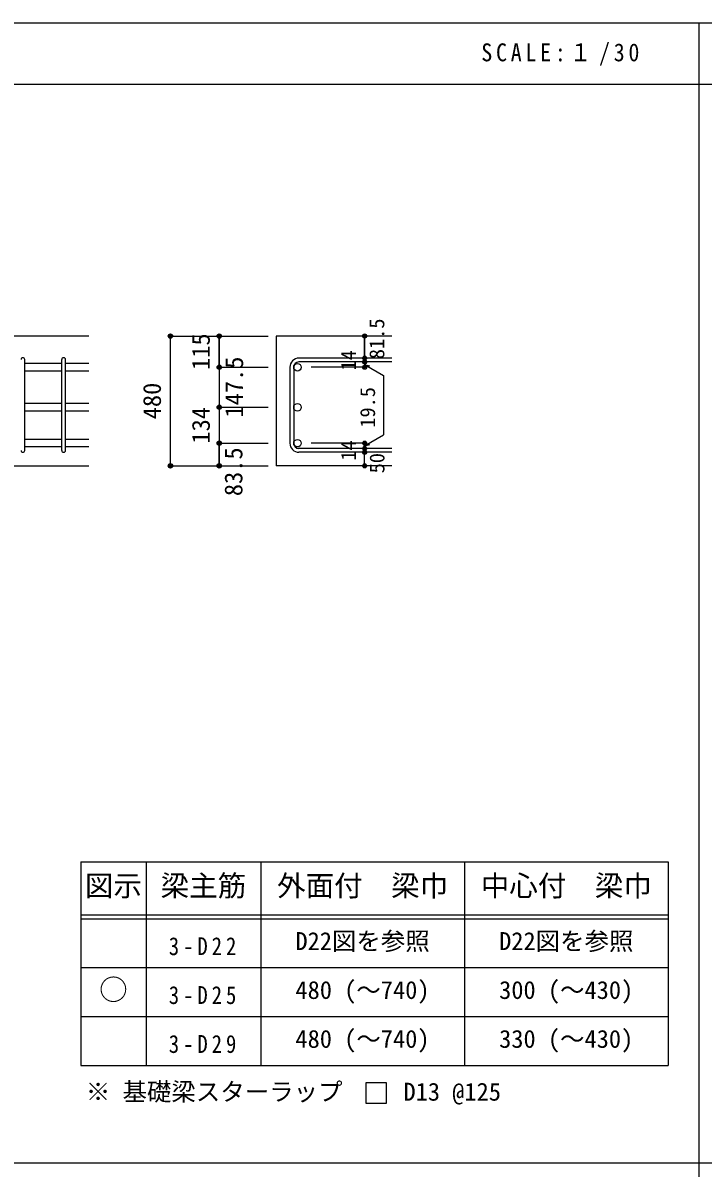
# Model space of a CAD drawing. Units: millimetres at full size, sheet at 1:30, with parts at other scales. Extents: x -5973 to 5954, y -4195 to 4201.
# Drawn here: x -3614 to -1109, y -15 to 4201 of the extents above; entities that cross this region are included whole.
import ezdxf
from ezdxf.enums import TextEntityAlignment as Align

# ---------------------------------------------------------------- set-up
doc = ezdxf.new("R2010")
doc.units = ezdxf.units.MM
doc.header["$LTSCALE"] = 30
doc.header["$PDMODE"] = 32
doc.header["$PDSIZE"] = 15
for name, color, linetype in [('0-1', 2, 'Continuous'), ('0-5', 7, 'Continuous'), ('0-6', 7, 'Continuous'), ('0-D', 4, 'Continuous'), ('6-7_文字', 7, 'Continuous'), ('6-E_枠', 7, 'Continuous'), ('F-0_枠', 6, 'Continuous')]:
    doc.layers.add(name, color=color, linetype=linetype)
doc.styles.add('ＭＳ ゴシック', font='')
doc.styles.get('ＭＳ ゴシック').set_extended_font_data('MS Gothic')

msp = doc.modelspace()

# ---------------------------------------------------------------- linework, layer by layer
at = {"layer": '0-1'}
for p, q in [((-3370.8, 3048.3), (-4820.8, 3048.3)), ((-2255.8, 3048.3), (-2680.8, 3048.3)), ((-2680.8, 3048.3), (-2680.8, 2570.3)), ((-3770.8, 2570.3), (-3370.8, 2570.3)), ((-2255.8, 2570.3), (-2680.8, 2570.3))]:
    msp.add_line(p, q, dxfattribs=at)
at = {"layer": '0-5', "color": 4}
for p, q in [((-2890.8, 3048.3), (-2890.8, 2934.87)), ((-2890.8, 2934.87), (-2890.8, 2876.87)), ((-2890.8, 2876.87), (-2890.8, 2653.8))]:
    msp.add_line(p, q, dxfattribs=at)
at = {"layer": '0-5'}
for p, q in [((-3470.8, 2947.37), (-3606.8, 2947.37)), ((-3470.8, 2919.37), (-3606.8, 2919.37)), ((-3370.8, 2947.37), (-3456.8, 2947.37)), ((-3370.8, 2919.37), (-3456.8, 2919.37)), ((-3470.8, 2799.8), (-3606.8, 2799.8)), ((-3370.8, 2799.8), (-3456.8, 2799.8)), ((-3470.8, 2771.8), (-3606.8, 2771.8)), ((-3370.8, 2771.8), (-3456.8, 2771.8)), ((-3470.8, 2667.8), (-3606.8, 2667.8)), ((-3370.8, 2667.8), (-3456.8, 2667.8)), ((-3470.8, 2639.8), (-3606.8, 2639.8)), ((-3370.8, 2639.8), (-3456.8, 2639.8))]:
    msp.add_line(p, q, dxfattribs=at)
at = {"layer": '0-5', "color": 3}
for centre in [(-2602.8, 2933.37), (-2602.8, 2785.8), (-2602.8, 2653.8)]:
    msp.add_circle(centre, 14, dxfattribs=at)
at = {"layer": '0-5'}
for p in [(-2890.8, 3048.3), (-2890.8, 2933.37), (-2890.8, 2785.8), (-2890.8, 2653.8)]:
    msp.add_point(p, dxfattribs=at)
at = {"layer": '0-6'}
for p, q in [((-3606.8, 2627.3), (-3606.8, 2961.37)), ((-3470.8, 2627.3), (-3470.8, 2961.37)), ((-3456.8, 2627.3), (-3456.8, 2961.37)), ((-2255.8, 2966.87), (-2597.3, 2966.87)), ((-2255.8, 2952.87), (-2597.3, 2952.87)), ((-2630.8, 2933.37), (-2630.8, 2653.8)), ((-2616.8, 2933.37), (-2616.8, 2653.8)), ((-2255.8, 2634.3), (-2597.3, 2634.3)), ((-2255.8, 2620.3), (-2597.3, 2620.3))]:
    msp.add_line(p, q, dxfattribs=at)
for centre, radius, start, end in [((-3613.8, 2961.37), 7, 0, 180), ((-3463.8, 2961.37), 7, 0, 180), ((-2597.3, 2933.37), 33.5, 90, 180), ((-2597.3, 2933.37), 19.5, 90, 180), ((-3613.8, 2627.3), 7, 180, 0), ((-3463.8, 2627.3), 7, 180, 0), ((-2597.3, 2653.8), 33.5, 180, 270), ((-2597.3, 2653.8), 19.5, 180, 270)]:
    msp.add_arc(centre, radius, start, end, dxfattribs=at)
at = {"layer": '0-D'}
for p, q in [((-3070.8, 3048.3), (-2890.8, 3048.3)), ((-3070.8, 3048.3), (-2890.8, 3048.3)), ((-3070.8, 2570.3), (-3070.8, 3048.3)), ((-3070.8, 2570.3), (-3070.8, 3048.3)), ((-2890.8, 3048.3), (-2710.8, 3048.3)), ((-2890.8, 3048.3), (-2710.8, 3048.3)), ((-2355.8, 2952.87), (-2355.8, 2966.87)), ((-2355.8, 2952.87), (-2355.8, 2933.37)), ((-2890.8, 2934.87), (-2890.8, 2854.8)), ((-2890.8, 2933.37), (-2710.8, 2933.37)), ((-2890.8, 2933.37), (-2710.8, 2933.37)), ((-2355.8, 2933.37), (-2551.89, 2933.37)), ((-2355.8, 2943.12), (-2336.48, 2937.94)), ((-2355.8, 2943.12), (-2285.74, 2902.67)), ((-2285.74, 2902.67), (-2285.74, 2684.5)), ((-2890.8, 2854.8), (-2890.8, 2653.8)), ((-2890.8, 2785.8), (-2710.8, 2785.8)), ((-2355.8, 2644.05), (-2285.74, 2684.5)), ((-2890.8, 2653.8), (-2710.8, 2653.8)), ((-2890.8, 2653.8), (-2890.8, 2570.3)), ((-2890.8, 2570.3), (-2890.8, 2653.8)), ((-2355.8, 2653.8), (-2551.89, 2653.8)), ((-2355.8, 2634.3), (-2355.8, 2653.8)), ((-2355.8, 2644.05), (-2336.48, 2649.23)), ((-2355.8, 2620.3), (-2355.8, 2634.3)), ((-2355.8, 2570.3), (-2355.8, 2620.3)), ((-3070.8, 2570.3), (-2890.8, 2570.3)), ((-2890.8, 2570.3), (-2710.8, 2570.3))]:
    msp.add_line(p, q, dxfattribs=at)
for points in [[(-2890.8, 3048.3), (-2890.8, 2934.87), (-2890.8, 3048.3)], [(-2890.8, 3048.3), (-2890.8, 2933.37), (-2890.8, 2785.8), (-2890.8, 2653.8)], [(-2355.8, 3048.3), (-2355.8, 2966.87), (-2355.8, 3048.3)]]:
    msp.add_lwpolyline(points, dxfattribs=at)
for centre, radius in [((-3070.8, 3048.3), 8), ((-3070.8, 3048.3), 7.2), ((-3070.8, 3048.3), 6.4), ((-3070.8, 3048.3), 5.6), ((-3070.8, 3048.3), 4.8), ((-3070.8, 3048.3), 4), ((-3070.8, 3048.3), 3.2), ((-3070.8, 3048.3), 2.4), ((-3070.8, 3048.3), 1.6), ((-3070.8, 3048.3), 0.8), ((-2890.8, 3048.3), 8), ((-2890.8, 3048.3), 7.2), ((-2890.8, 3048.3), 6.4), ((-2890.8, 3048.3), 5.6), ((-2890.8, 3048.3), 4.8), ((-2890.8, 3048.3), 4), ((-2890.8, 3048.3), 3.2), ((-2890.8, 3048.3), 2.4), ((-2890.8, 3048.3), 1.6), ((-2890.8, 3048.3), 0.8), ((-2355.8, 3048.3), 4), ((-2355.8, 3048.3), 3.6), ((-2355.8, 3048.3), 3.2), ((-2355.8, 3048.3), 2.8), ((-2355.8, 3048.3), 2.4), ((-2355.8, 3048.3), 2), ((-2355.8, 3048.3), 1.6), ((-2355.8, 3048.3), 1.2), ((-2355.8, 3048.3), 0.8), ((-2355.8, 3048.3), 0.4), ((-2355.8, 2966.87), 4), ((-2355.8, 2952.87), 4), ((-2355.8, 2966.87), 3.6), ((-2355.8, 2952.87), 3.6), ((-2355.8, 2966.87), 3.2), ((-2355.8, 2952.87), 3.2), ((-2355.8, 2966.87), 2.8), ((-2355.8, 2952.87), 2.8), ((-2355.8, 2966.87), 2.4), ((-2355.8, 2952.87), 2.4), ((-2355.8, 2966.87), 2), ((-2355.8, 2952.87), 2), ((-2355.8, 2966.87), 1.6), ((-2355.8, 2952.87), 1.6), ((-2355.8, 2966.87), 1.2), ((-2355.8, 2952.87), 1.2), ((-2355.8, 2966.87), 0.8), ((-2355.8, 2952.87), 0.8), ((-2355.8, 2966.87), 0.4), ((-2355.8, 2952.87), 0.4), ((-2890.8, 2933.37), 8), ((-2890.8, 2933.37), 7.2), ((-2890.8, 2933.37), 6.4), ((-2890.8, 2933.37), 5.6), ((-2890.8, 2933.37), 4.8), ((-2890.8, 2933.37), 4), ((-2890.8, 2933.37), 3.2), ((-2890.8, 2933.37), 2.4), ((-2890.8, 2933.37), 1.6), ((-2890.8, 2933.37), 0.8), ((-2355.8, 2933.37), 4), ((-2355.8, 2933.37), 3.6), ((-2355.8, 2933.37), 3.2), ((-2355.8, 2933.37), 2.8), ((-2355.8, 2933.37), 2.4), ((-2355.8, 2933.37), 2), ((-2355.8, 2933.37), 1.6), ((-2355.8, 2933.37), 1.2), ((-2355.8, 2933.37), 0.8), ((-2355.8, 2933.37), 0.4), ((-2890.8, 2785.8), 8), ((-2890.8, 2785.8), 7.2), ((-2890.8, 2785.8), 6.4), ((-2890.8, 2785.8), 5.6), ((-2890.8, 2785.8), 4.8), ((-2890.8, 2785.8), 4), ((-2890.8, 2785.8), 3.2), ((-2890.8, 2785.8), 2.4), ((-2890.8, 2785.8), 1.6), ((-2890.8, 2785.8), 0.8), ((-2890.8, 2653.8), 8), ((-2890.8, 2653.8), 7.2), ((-2890.8, 2653.8), 6.4), ((-2890.8, 2653.8), 5.6), ((-2890.8, 2653.8), 4.8), ((-2890.8, 2653.8), 4), ((-2890.8, 2653.8), 3.2), ((-2355.8, 2653.8), 4), ((-2355.8, 2653.8), 3.6), ((-2355.8, 2653.8), 3.2), ((-2355.8, 2653.8), 2.8), ((-2890.8, 2653.8), 2.4), ((-2890.8, 2653.8), 1.6), ((-2890.8, 2653.8), 0.8), ((-2355.8, 2634.3), 4), ((-2355.8, 2620.3), 4), ((-2355.8, 2634.3), 3.6), ((-2355.8, 2620.3), 3.6), ((-2355.8, 2634.3), 3.2), ((-2355.8, 2620.3), 3.2), ((-2355.8, 2634.3), 2.8), ((-2355.8, 2620.3), 2.8), ((-2355.8, 2653.8), 2.4), ((-2355.8, 2634.3), 2.4), ((-2355.8, 2620.3), 2.4), ((-2355.8, 2653.8), 2), ((-2355.8, 2634.3), 2), ((-2355.8, 2620.3), 2), ((-2355.8, 2653.8), 1.6), ((-2355.8, 2634.3), 1.6), ((-2355.8, 2620.3), 1.6), ((-2355.8, 2653.8), 1.2), ((-2355.8, 2634.3), 1.2), ((-2355.8, 2620.3), 1.2), ((-2355.8, 2653.8), 0.8), ((-2355.8, 2634.3), 0.8), ((-2355.8, 2620.3), 0.8), ((-2355.8, 2653.8), 0.4), ((-2355.8, 2634.3), 0.4), ((-2355.8, 2620.3), 0.4), ((-3070.8, 2570.3), 8), ((-3070.8, 2570.3), 7.2), ((-3070.8, 2570.3), 6.4), ((-3070.8, 2570.3), 5.6), ((-3070.8, 2570.3), 4.8), ((-3070.8, 2570.3), 4), ((-3070.8, 2570.3), 3.2), ((-3070.8, 2570.3), 2.4), ((-2890.8, 2570.3), 8), ((-2890.8, 2570.3), 7.2), ((-2890.8, 2570.3), 6.4), ((-2890.8, 2570.3), 5.6), ((-2890.8, 2570.3), 4.8), ((-2890.8, 2570.3), 4), ((-2890.8, 2570.3), 3.2), ((-2890.8, 2570.3), 2.4), ((-2355.8, 2570.3), 4), ((-2355.8, 2570.3), 3.6), ((-2355.8, 2570.3), 3.2), ((-2355.8, 2570.3), 2.8), ((-2355.8, 2570.3), 2.4), ((-2355.8, 2570.3), 2), ((-3070.8, 2570.3), 1.6), ((-3070.8, 2570.3), 0.8), ((-2890.8, 2570.3), 1.6), ((-2890.8, 2570.3), 0.8), ((-2355.8, 2570.3), 1.6), ((-2355.8, 2570.3), 1.2), ((-2355.8, 2570.3), 0.8), ((-2355.8, 2570.3), 0.4)]:
    msp.add_circle(centre, radius, dxfattribs=at)
at = {"layer": '0-D', "color": 7}
for p in [(-3070.8, 3048.3), (-2890.8, 3048.3), (-2355.8, 3048.3), (-2355.8, 2966.87), (-2355.8, 2952.87), (-2890.8, 2933.37), (-2355.8, 2933.37), (-2890.8, 2785.8), (-2890.8, 2653.8), (-2355.8, 2653.8), (-2355.8, 2634.3), (-2355.8, 2620.3), (-3070.8, 2570.3), (-2890.8, 2570.3), (-2355.8, 2570.3)]:
    msp.add_point(p, dxfattribs=at)
at = {"layer": '6-7_文字'}
msp.add_lwpolyline([(-2350.68, 223.39), (-2275.68, 223.39), (-2275.68, 298.39), (-2350.68, 298.39)], close=True, dxfattribs=at)
at = {"layer": '6-E_枠', "color": 3}
for p, q in [((-3400.52, 1112.77), (-3400.52, 362.77)), ((-3400.52, 1112.77), (-1238, 1112.77)), ((-1238, 1112.77), (-1238, 362.77)), ((-3400.52, 362.77), (-1238, 362.77))]:
    msp.add_line(p, q, dxfattribs=at)
at = {"layer": '6-E_枠'}
for p, q in [((-3160.52, 1112.77), (-3160.52, 362.77)), ((-2738, 1112.77), (-2738, 362.77)), ((-1988, 1112.77), (-1988, 362.77)), ((-3400.52, 917.77), (-1238, 917.77)), ((-3400.52, 902.77), (-1238, 902.77)), ((-3400.52, 722.77), (-1238, 722.77)), ((-3400.52, 542.77), (-1238, 542.77))]:
    msp.add_line(p, q, dxfattribs=at)
at = {"layer": 'F-0_枠'}
msp.add_line((-5972.88, 4201.15), (5954.1, 4201.15), dxfattribs=at)
at = {"layer": 'F-0_枠', "color": 2}
for p, q in [((-1124.64, 4201.15), (-1124.64, -4195.24)), ((-5972.88, 3976.15), (3723.6, 3976.15)), ((3723.6, 2.95), (-5972.88, 2.95))]:
    msp.add_line(p, q, dxfattribs=at)

# ---------------------------------------------------------------- texts
at = {"layer": '0-D', "style": 'ＭＳ ゴシック'}
for s, height, p in [('81.5', 54.99, (-2266.71, 2963.13)), ('115', 65.98, (-2905.8, 2923.33)), ('147.5', 65.98, (-2783.23, 2748.21)), ('14', 54.99, (-2371.03, 2921.44)), ('480', 65.98, (-3085.8, 2741.8)), ('19.5', 54.99, (-2300.74, 2710.8)), ('134', 65.98, (-2905.8, 2652.3)), ('14', 54.99, (-2371.06, 2589.62)), ('83.5', 65.98, (-2785.8, 2458.8)), ('50', 54.99, (-2266.06, 2542.73))]:
    msp.add_text(s, height=height, rotation=90, dxfattribs=at).set_placement(p, align=Align.BOTTOM_LEFT)
at = {"layer": '6-7_文字', "color": 2, "style": 'ＭＳ ゴシック'}
for s, p in [('図示', (-3385.52, 962.77)), ('梁主筋', (-3106.76, 962.77)), ('外面付\u3000梁巾', (-2678, 962.77)), ('中心付\u3000梁巾', (-1928, 962.77)), ('○', (-3333.02, 580.27))]:
    msp.add_text(s, height=76.98, dxfattribs=at).set_placement(p, align=Align.BOTTOM_LEFT)
at = {"layer": '6-7_文字', "style": 'ＭＳ ゴシック'}
for s, p in [('D22図を参照', (-2610.5, 767.77)), ('D22図を参照', (-1860.5, 767.77)), ('480 (～740)', (-2610.5, 587.77)), ('300 (～430)', (-1860.5, 587.77)), ('480 (～740)', (-2610.5, 407.77)), ('330 (～430)', (-1860.5, 407.77)), ('※ 基礎梁スターラップ     D13 @125', (-3381.96, 213.19))]:
    msp.add_text(s, height=65.98, dxfattribs=at).set_placement(p, align=Align.BOTTOM_LEFT)
at = {"layer": '6-7_文字', "color": 2, "insert": (-1925.98, 4043.65), "char_height": 65.98, "attachment_point": 7, "style": 'ＭＳ ゴシック'}
msp.add_mtext('\\T1.34;\\W0.9;SCALE:１/30', dxfattribs=at)
at = {"layer": '6-7_文字', "char_height": 65.98, "attachment_point": 7, "style": 'ＭＳ ゴシック'}
for s, insert in [('\\T1.38;\\W0.85;3-D22', (-3076.76, 767.77)), ('\\T1.38;\\W0.85;3-D25', (-3076.76, 587.77)), ('\\T1.38;\\W0.85;3-D29', (-3076.76, 407.77))]:
    msp.add_mtext(s, dxfattribs=dict(at, insert=insert))

doc.saveas('drawing.dxf')
